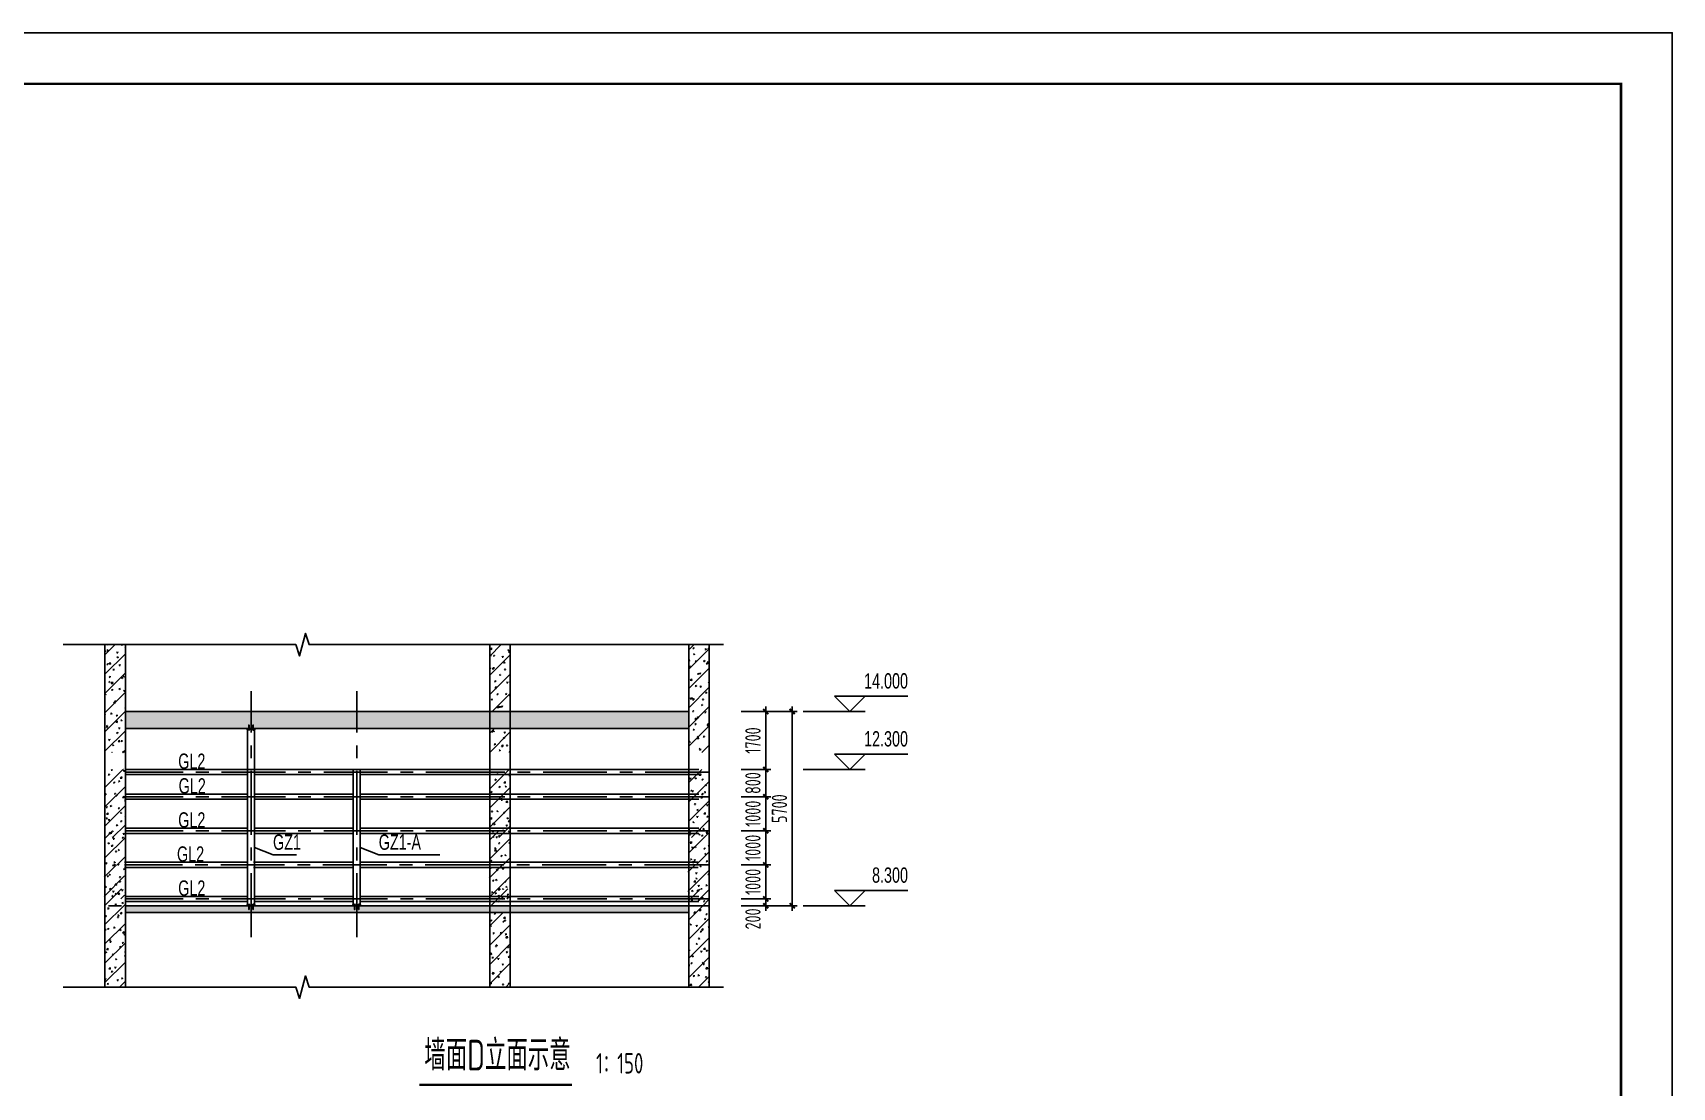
# Model space of a CAD drawing. Extents: x -803796 to -501762, y -1479216 to -846035.
# Drawn here: x -549870 to -501762, y -1019906 to -988955 of the extents above; entities that cross this region are included whole.
import ezdxf
from ezdxf.enums import TextEntityAlignment as Align

# ---------------------------------------------------------------- set-up
doc = ezdxf.new("R2010")
doc.units = 0
doc.header["$LTSCALE"] = 1500
doc.linetypes.add('CENTER', pattern=[2, 1.25, -0.25, 0.25, -0.25])
doc.layers.get('0').update_dxf_attribs({"linetype": 'CONTINUOUS'})
doc.layers.get('Defpoints').update_dxf_attribs({"linetype": 'CONTINUOUS'})
for name, color, linetype in [('AR-INT DECO', 140, 'CONTINUOUS'), ('AXIS', 253, 'CENTER'), ('BORDER', 7, 'CONTINUOUS'), ('DIM', 3, 'CONTINUOUS'), ('HATCH', 254, 'CONTINUOUS'), ('NUM', 7, 'CONTINUOUS'), ('TEXT', 7, 'CONTINUOUS'), ('THIN', 7, 'CONTINUOUS')]:
    doc.layers.add(name, color=color, linetype=linetype)
doc.styles.add('TSSD_Dimension', font='Tssdeng.shx', dxfattribs={"width": 0.7, "bigfont": 'hztxt.shx'})
doc.styles.add('TSSD_Label', font='tj03-romans1.shx', dxfattribs={"width": 0.7, "bigfont": 'hztxt.shx'})
doc.styles.add('TSSD_NORM', font='tssdeng.shx', dxfattribs={"width": 0.7, "bigfont": 'hztxt.shx'})
doc.dimstyles.new('TSSD_150_150', dxfattribs={"dimtxt": 450, "dimasz": 150, "dimexe": 150, "dimexo": 375, "dimgap": 150, "dimtad": 1, "dimdec": 0, "dimzin": 0, "dimdsep": 46, "dimtxsty": 'TSSD_Dimension', "dimblk": 'ARCHTICK', "dimblk1": 'ARCHTICK', "dimblk2": 'ARCHTICK', "dimcen": 0, "dimdle": 150, "dimclrt": 7, "dimadec": 0, "dimazin": 0, "dimtfac": 1, "dimtdec": 0, "dimtix": 1, "dimtmove": 2, "dimatfit": 3, "dimfxl": 1, "dimtolj": 1, "dimtzin": 0, "dimarcsym": 0})
pattern_1 = [(50, (-9433.17, -6681.65), (358.63009, -31.37607), [37.5, -412.5]), (355, (-9433.17, -6681.65), (-69.37567, 376.09607), [30, -330]), (100.4514, (-9403.3, -6684.26), (289.25469, 344.71977), [31.8701, -350.57106]), (46.1842, (-9433.17, -6581.65), (533.62052, -82.7595), [56.25, -618.75]), (96.6356, (-9388.7, -6588.54), (467.33135, 487.05894), [47.80514, -525.8565]), (351.1842, (-9433.17, -6581.65), (467.33097, 487.0593), [45, -495]), (21, (-9383.17, -6606.65), (298.453526, -201.309445), [37.5, -412.5]), (326, (-9383.17, -6606.65), (121.65767, 362.57502), [30, -330]), (71.4514, (-9358.3, -6623.42), (420.11131, 161.26525), [31.8701, -350.57106]), (45, (-9433.17, -6681.65), (-282.84271, 282.84271), [])]
pattern_2 = [(50, (-9433.17, -6181.65), (358.63009, -31.37607), [37.5, -412.5]), (355, (-9433.17, -6181.65), (-69.37567, 376.09607), [30, -330]), (100.4514, (-9403.3, -6184.26), (289.25469, 344.71977), [31.8701, -350.57106]), (46.1842, (-9433.17, -6081.65), (533.62052, -82.7595), [56.25, -618.75]), (96.6356, (-9388.7, -6088.54), (467.33135, 487.05894), [47.80514, -525.8565]), (351.1842, (-9433.17, -6081.65), (467.33097, 487.0593), [45, -495]), (21, (-9383.17, -6106.65), (298.453526, -201.309445), [37.5, -412.5]), (326, (-9383.17, -6106.65), (121.65767, 362.57502), [30, -330]), (71.4514, (-9358.3, -6123.42), (420.11131, 161.26525), [31.8701, -350.57106]), (45, (-9433.17, -6181.65), (-282.84271, 282.84271), [])]
pattern_3 = [(50, (-9433.17, -6481.65), (358.63009, -31.37607), [37.5, -412.5]), (355, (-9433.17, -6481.65), (-69.37567, 376.09607), [30, -330]), (100.4514, (-9403.3, -6484.26), (289.25469, 344.71977), [31.8701, -350.57106]), (46.1842, (-9433.17, -6381.65), (533.62052, -82.7595), [56.25, -618.75]), (96.6356, (-9388.7, -6388.54), (467.33135, 487.05894), [47.80514, -525.8565]), (351.1842, (-9433.17, -6381.65), (467.33097, 487.0593), [45, -495]), (21, (-9383.17, -6406.65), (298.453526, -201.309445), [37.5, -412.5]), (326, (-9383.17, -6406.65), (121.65767, 362.57502), [30, -330]), (71.4514, (-9358.3, -6423.42), (420.11131, 161.26525), [31.8701, -350.57106]), (45, (-9433.17, -6481.65), (-282.84271, 282.84271), [])]
pattern_4 = [(50, (-9455.45, -6481.65), (358.63009, -31.37607), [37.5, -412.5]), (355, (-9455.45, -6481.65), (-69.37567, 376.09607), [30, -330]), (100.4514, (-9425.57, -6484.26), (289.25469, 344.71977), [31.8701, -350.57106]), (46.1842, (-9455.45, -6381.65), (533.62052, -82.7595), [56.25, -618.75]), (96.6356, (-9411, -6388.54), (467.33135, 487.05894), [47.80514, -525.8565]), (351.1842, (-9455.45, -6381.65), (467.33097, 487.0593), [45, -495]), (21, (-9405.45, -6406.65), (298.453526, -201.309445), [37.5, -412.5]), (326, (-9405.45, -6406.65), (121.65767, 362.57502), [30, -330]), (71.4514, (-9380.58, -6423.42), (420.11131, 161.26525), [31.8701, -350.57106]), (45, (-9455.45, -6481.65), (-282.84271, 282.84271), [])]
pattern_5 = [(50, (1863.1, -6181.65), (358.63009, -31.37607), [37.5, -412.5]), (355, (1863.1, -6181.65), (-69.37567, 376.09607), [30, -330]), (100.4514, (1893, -6184.26), (289.25469, 344.71977), [31.8701, -350.57106]), (46.1842, (1863.1, -6081.65), (533.62052, -82.7595), [56.25, -618.75]), (96.6356, (1907.6, -6088.54), (467.33135, 487.05894), [47.80514, -525.8565]), (351.1842, (1863.1, -6081.65), (467.33097, 487.0593), [45, -495]), (21, (1913.1, -6106.65), (298.453526, -201.309445), [37.5, -412.5]), (326, (1913.1, -6106.65), (121.65767, 362.57502), [30, -330]), (71.4514, (1937.98, -6123.42), (420.11131, 161.26525), [31.8701, -350.57106]), (45, (1863.1, -6181.65), (-282.84271, 282.84271), [])]
pattern_6 = [(50, (1863.1, -6681.65), (358.63009, -31.37607), [37.5, -412.5]), (355, (1863.1, -6681.65), (-69.37567, 376.09607), [30, -330]), (100.4514, (1893, -6684.26), (289.25469, 344.71977), [31.8701, -350.57106]), (46.1842, (1863.1, -6581.65), (533.62052, -82.7595), [56.25, -618.75]), (96.6356, (1907.6, -6588.54), (467.33135, 487.05894), [47.80514, -525.8565]), (351.1842, (1863.1, -6581.65), (467.33097, 487.0593), [45, -495]), (21, (1913.1, -6606.65), (298.453526, -201.309445), [37.5, -412.5]), (326, (1913.1, -6606.65), (121.65767, 362.57502), [30, -330]), (71.4514, (1937.98, -6623.42), (420.11131, 161.26525), [31.8701, -350.57106]), (45, (1863.1, -6681.65), (-282.84271, 282.84271), [])]

# ---------------------------------------------------------------- blocks, each defined once
blk = doc.blocks.new('_ArchTick')
at = {"color": 0, "linetype": 'ByBlock', "const_width": 0.4}
blk.add_lwpolyline([(-0.5, -0.5), (0.5, 0.5)], dxfattribs=at)
blk = doc.blocks.new('*D583')
at = {"layer": 'Defpoints', "color": 0, "transparency": 16777216}
for p in [(-529458, -1014379), (-529458, -1014579), (-528362, -1014379)]:
    blk.add_point(p, dxfattribs=at)
at = {"layer": 'DIM', "color": 0, "lineweight": -2, "transparency": 16777216}
for p, q in [((-529083, -1014379), (-528212, -1014379)), ((-529083, -1014579), (-528212, -1014579)), ((-528362, -1014379), (-528362, -1014229)), ((-528362, -1014579), (-528362, -1014379)), ((-528362, -1014579), (-528362, -1014729))]:
    blk.add_line(p, q, dxfattribs=at)
at = {"layer": 'DIM', "color": 0, "lineweight": -2, "transparency": 16777216, "xscale": 150, "yscale": 150, "zscale": 150}
for p, rotation in [((-528362, -1014379), 270), ((-528362, -1014579), 90)]:
    blk.add_blockref('_ArchTick', p, dxfattribs=dict(at, rotation=rotation))
at = {"layer": 'DIM', "color": 7, "transparency": 16777216, "insert": (-528737, -1014966), "char_height": 450, "attachment_point": 5, "rotation": 90, "style": 'TSSD_Dimension'}
blk.add_mtext('\\A1;200', dxfattribs=at)
blk = doc.blocks.new('*D584')
at = {"layer": 'Defpoints', "color": 0, "transparency": 16777216}
for p in [(-529458, -1013379), (-528362, -1013379), (-529458, -1014379)]:
    blk.add_point(p, dxfattribs=at)
at = {"layer": 'DIM', "color": 0, "lineweight": -2, "transparency": 16777216}
for p, q in [((-529083, -1013379), (-528212, -1013379)), ((-528362, -1013379), (-528362, -1013229)), ((-528362, -1014379), (-528362, -1013379)), ((-529083, -1014379), (-528212, -1014379)), ((-528362, -1014379), (-528362, -1014529))]:
    blk.add_line(p, q, dxfattribs=at)
at = {"layer": 'DIM', "color": 0, "lineweight": -2, "transparency": 16777216, "xscale": 150, "yscale": 150, "zscale": 150}
for p, rotation in [((-528362, -1013379), 270), ((-528362, -1014379), 90)]:
    blk.add_blockref('_ArchTick', p, dxfattribs=dict(at, rotation=rotation))
at = {"layer": 'DIM', "color": 7, "transparency": 16777216, "insert": (-528737, -1013879), "char_height": 450, "attachment_point": 5, "rotation": 90, "style": 'TSSD_Dimension'}
blk.add_mtext('\\A1;1000', dxfattribs=at)
blk = doc.blocks.new('*D585')
at = {"layer": 'Defpoints', "color": 0, "transparency": 16777216}
for p in [(-529458, -1012379), (-528362, -1012379), (-529458, -1013379)]:
    blk.add_point(p, dxfattribs=at)
at = {"layer": 'DIM', "color": 0, "lineweight": -2, "transparency": 16777216}
for p, q in [((-529083, -1012379), (-528212, -1012379)), ((-528362, -1012379), (-528362, -1012229)), ((-528362, -1013379), (-528362, -1012379)), ((-529083, -1013379), (-528212, -1013379)), ((-528362, -1013379), (-528362, -1013529))]:
    blk.add_line(p, q, dxfattribs=at)
at = {"layer": 'DIM', "color": 0, "lineweight": -2, "transparency": 16777216, "xscale": 150, "yscale": 150, "zscale": 150}
for p, rotation in [((-528362, -1012379), 270), ((-528362, -1013379), 90)]:
    blk.add_blockref('_ArchTick', p, dxfattribs=dict(at, rotation=rotation))
at = {"layer": 'DIM', "color": 7, "transparency": 16777216, "insert": (-528737, -1012879), "char_height": 450, "attachment_point": 5, "rotation": 90, "style": 'TSSD_Dimension'}
blk.add_mtext('\\A1;1000', dxfattribs=at)
blk = doc.blocks.new('*D586')
at = {"layer": 'Defpoints', "color": 0, "transparency": 16777216}
for p in [(-529458, -1011379), (-528362, -1011379), (-529458, -1012379)]:
    blk.add_point(p, dxfattribs=at)
at = {"layer": 'DIM', "color": 0, "lineweight": -2, "transparency": 16777216}
for p, q in [((-529083, -1011379), (-528212, -1011379)), ((-528362, -1011379), (-528362, -1011229)), ((-528362, -1012379), (-528362, -1011379)), ((-529083, -1012379), (-528212, -1012379)), ((-528362, -1012379), (-528362, -1012529))]:
    blk.add_line(p, q, dxfattribs=at)
at = {"layer": 'DIM', "color": 0, "lineweight": -2, "transparency": 16777216, "xscale": 150, "yscale": 150, "zscale": 150}
for p, rotation in [((-528362, -1011379), 270), ((-528362, -1012379), 90)]:
    blk.add_blockref('_ArchTick', p, dxfattribs=dict(at, rotation=rotation))
at = {"layer": 'DIM', "color": 7, "transparency": 16777216, "insert": (-528737, -1011879), "char_height": 450, "attachment_point": 5, "rotation": 90, "style": 'TSSD_Dimension'}
blk.add_mtext('\\A1;1000', dxfattribs=at)
blk = doc.blocks.new('*D587')
at = {"layer": 'Defpoints', "color": 0, "transparency": 16777216}
for p in [(-529458, -1010579), (-528362, -1010579), (-529458, -1011379)]:
    blk.add_point(p, dxfattribs=at)
at = {"layer": 'DIM', "color": 0, "lineweight": -2, "transparency": 16777216}
for p, q in [((-529083, -1010579), (-528212, -1010579)), ((-528362, -1010579), (-528362, -1010429)), ((-528362, -1011379), (-528362, -1010579)), ((-529083, -1011379), (-528212, -1011379)), ((-528362, -1011379), (-528362, -1011529))]:
    blk.add_line(p, q, dxfattribs=at)
at = {"layer": 'DIM', "color": 0, "lineweight": -2, "transparency": 16777216, "xscale": 150, "yscale": 150, "zscale": 150}
for p, rotation in [((-528362, -1010579), 270), ((-528362, -1011379), 90)]:
    blk.add_blockref('_ArchTick', p, dxfattribs=dict(at, rotation=rotation))
at = {"layer": 'DIM', "color": 7, "transparency": 16777216, "insert": (-528737, -1010979), "char_height": 450, "attachment_point": 5, "rotation": 90, "style": 'TSSD_Dimension'}
blk.add_mtext('\\A1;800', dxfattribs=at)
blk = doc.blocks.new('*D588')
at = {"layer": 'Defpoints', "color": 0, "transparency": 16777216}
for p in [(-529458, -1008879), (-528362, -1008879), (-529458, -1010579)]:
    blk.add_point(p, dxfattribs=at)
at = {"layer": 'DIM', "color": 0, "lineweight": -2, "transparency": 16777216}
for p, q in [((-528362, -1010729), (-528362, -1008729)), ((-529083, -1008879), (-528212, -1008879)), ((-529083, -1010579), (-528212, -1010579))]:
    blk.add_line(p, q, dxfattribs=at)
at = {"layer": 'DIM', "color": 0, "lineweight": -2, "transparency": 16777216, "xscale": 150, "yscale": 150, "zscale": 150}
for p, rotation in [((-528362, -1008879), 90), ((-528362, -1010579), 270)]:
    blk.add_blockref('_ArchTick', p, dxfattribs=dict(at, rotation=rotation))
at = {"layer": 'DIM', "color": 7, "transparency": 16777216, "insert": (-528737, -1009729), "char_height": 450, "attachment_point": 5, "rotation": 90, "style": 'TSSD_Dimension'}
blk.add_mtext('\\A1;1700', dxfattribs=at)
blk = doc.blocks.new('*D589')
at = {"layer": 'Defpoints', "color": 0, "transparency": 16777216}
for p in [(-529458, -1008879), (-529458, -1014579), (-527585, -1014579)]:
    blk.add_point(p, dxfattribs=at)
at = {"layer": 'DIM', "color": 0, "lineweight": -2, "transparency": 16777216}
for p, q in [((-527585, -1008729), (-527585, -1014729)), ((-529083, -1008879), (-527435, -1008879)), ((-529083, -1014579), (-527435, -1014579))]:
    blk.add_line(p, q, dxfattribs=at)
at = {"layer": 'DIM', "color": 0, "lineweight": -2, "transparency": 16777216, "xscale": 150, "yscale": 150, "zscale": 150}
for p, rotation in [((-527585, -1008879), 90), ((-527585, -1014579), 270)]:
    blk.add_blockref('_ArchTick', p, dxfattribs=dict(at, rotation=rotation))
at = {"layer": 'DIM', "color": 7, "transparency": 16777216, "insert": (-527960, -1011729), "char_height": 450, "attachment_point": 5, "rotation": 90, "style": 'TSSD_Dimension'}
blk.add_mtext('\\A1;5700', dxfattribs=at)
blk = doc.blocks.new('A$C4FFD1A59')
at = {"layer": 'AR-INT DECO'}
for p, q in [((-513, 1623), (-513, 69)), ((-393, 1623), (-393, 69)), ((687, 1623), (687, 69)), ((807, 1623), (807, 69))]:
    blk.add_line(p, q, dxfattribs=at)
for points in [[(-1153, 1281), (1447, 1281), (1447, 1121), (-1153, 1121)], [(-513, 1623), (-393, 1623), (-393, 69), (-513, 69)], [(687, 1623), (807, 1623), (807, 69), (687, 69)]]:
    blk.add_lwpolyline(points, close=True, dxfattribs=at)

msp = doc.modelspace()

# ---------------------------------------------------------------- hatches: boundary and pattern name
at = {"layer": 'HATCH'}
h = msp.add_hatch(dxfattribs=at)
h.set_pattern_fill('ARMOREDW', color=256, scale=50, style=0)
h.set_pattern_definition(pattern_5)
h.paths.add_polyline_path([(-547753, -1006915.1), (-547153, -1006915.1), (-547153, -1008879.2), (-547753, -1008879.2)])
h = msp.add_hatch(dxfattribs=at)
h.set_pattern_fill('ARMOREDW', color=256, scale=50, style=0)
h.set_pattern_definition(pattern_2)
h.paths.add_polyline_path([(-536456.7, -1006915.1), (-535856.7, -1006915.1), (-535856.7, -1008879.2), (-536456.7, -1008879.2)])
h = msp.add_hatch(dxfattribs=at)
h.set_pattern_fill('ARMOREDW', color=256, scale=50, style=0)
h.set_pattern_definition(pattern_2)
h.paths.add_polyline_path([(-530621, -1006915.1), (-530021, -1006915.1), (-530021, -1010079.2), (-530621, -1010079.2)])
h = msp.add_hatch(dxfattribs=at)
h.set_pattern_fill('ARMOREDW', color=256, scale=50, style=0)
h.set_pattern_definition(pattern_5)
h.paths.add_polyline_path([(-547753, -1008879.2), (-547153, -1008879.2), (-547153, -1010079.2), (-547753, -1010079.2)])
h = msp.add_hatch(dxfattribs=at)
h.set_pattern_fill('ARMOREDW', color=256, scale=25, style=0)
h.set_pattern_definition([(50, (-3956.91, -147370.51), (179.315046, -15.688034), [18.75, -206.25]), (355, (-3956.91, -147370.5), (-34.687833, 188.048033), [15, -165]), (100.4514, (-3941.97, -147371.82), (144.627345, 172.359886), [15.935047, -175.285528]), (46.1842, (-3956.91, -147320.5), (266.81026, -41.379754), [28.125, -309.375]), (96.6356, (-3934.68, -147323.96), (233.665676, 243.52947), [23.90257, -262.92825]), (351.1842, (-3956.9, -147320.5), (233.66549, 243.52965), [22.5, -247.5]), (21, (-3931.91, -147333.01), (149.226763, -100.654723), [18.75, -206.25]), (326, (-3931.91, -147333), (60.828833, 181.28751), [15, -165]), (71.4514, (-3919.48, -147341.4), (210.055657, 80.632624), [15.935047, -175.285528]), (45, (-3956.91, -147370.5), (-141.421356, 141.421356), [])])
h.paths.add_polyline_path([(-547153, -1009379.2), (-547153, -1008879.2), (-530621, -1008879.2), (-530621, -1009379.2)])
h = msp.add_hatch(dxfattribs=at)
h.set_pattern_fill('ARMOREDW', color=256, scale=50, style=0)
h.set_pattern_definition(pattern_2)
h.paths.add_polyline_path([(-536456.7, -1009379.2), (-535856.7, -1009379.2), (-535856.7, -1010079.2), (-536456.7, -1010079.2)])
h = msp.add_hatch(dxfattribs=at)
h.set_pattern_fill('ARMOREDW', color=256, scale=50, style=0)
h.set_pattern_definition(pattern_6)
h.paths.add_polyline_path([(-547753, -1010579.2), (-547153, -1010579.2), (-547153, -1011579.2), (-547753, -1011579.2)])
h = msp.add_hatch(dxfattribs=at)
h.set_pattern_fill('ARMOREDW', color=256, scale=50, style=0)
h.set_pattern_definition(pattern_1)
h.paths.add_polyline_path([(-536456.7, -1010579.2), (-535856.7, -1010579.2), (-535856.7, -1011579.2), (-536456.7, -1011579.2)])
h = msp.add_hatch(dxfattribs=at)
h.set_pattern_fill('ARMOREDW', color=256, scale=50, style=0)
h.set_pattern_definition(pattern_1)
h.paths.add_polyline_path([(-530621, -1010579.2), (-530021, -1010579.2), (-530021, -1011579.2), (-530621, -1011579.2)])
h = msp.add_hatch(dxfattribs=at)
h.set_pattern_fill('ARMOREDW', color=256, scale=50, style=0)
h.set_pattern_definition(pattern_6)
h.paths.add_polyline_path([(-547753, -1011579.2), (-547153, -1011579.2), (-547153, -1012579.2), (-547753, -1012579.2)])
h = msp.add_hatch(dxfattribs=at)
h.set_pattern_fill('ARMOREDW', color=256, scale=50, style=0)
h.set_pattern_definition(pattern_1)
h.paths.add_polyline_path([(-536456.7, -1011579.2), (-535856.7, -1011579.2), (-535856.7, -1012579.2), (-536456.7, -1012579.2)])
h = msp.add_hatch(dxfattribs=at)
h.set_pattern_fill('ARMOREDW', color=256, scale=50, style=0)
h.set_pattern_definition(pattern_1)
h.paths.add_polyline_path([(-530621, -1011579.2), (-530021, -1011579.2), (-530021, -1012579.2), (-530621, -1012579.2)])
h = msp.add_hatch(dxfattribs=at)
h.set_pattern_fill('ARMOREDW', color=256, scale=50, style=0)
h.set_pattern_definition([(50, (1863.1, -6481.65), (358.63009, -31.37607), [37.5, -412.5]), (355, (1863.1, -6481.65), (-69.37567, 376.09607), [30, -330]), (100.4514, (1893, -6484.26), (289.25469, 344.71977), [31.8701, -350.57106]), (46.1842, (1863.1, -6381.65), (533.62052, -82.7595), [56.25, -618.75]), (96.6356, (1907.6, -6388.54), (467.33135, 487.05894), [47.80514, -525.8565]), (351.1842, (1863.1, -6381.65), (467.33097, 487.0593), [45, -495]), (21, (1913.1, -6406.65), (298.453526, -201.309445), [37.5, -412.5]), (326, (1913.1, -6406.65), (121.65767, 362.57502), [30, -330]), (71.4514, (1937.98, -6423.42), (420.11131, 161.26525), [31.8701, -350.57106]), (45, (1863.1, -6481.65), (-282.84271, 282.84271), [])])
h.paths.add_polyline_path([(-547753, -1012379.2), (-547153, -1012379.2), (-547153, -1013379.2), (-547753, -1013379.2)])
h = msp.add_hatch(dxfattribs=at)
h.set_pattern_fill('ARMOREDW', color=256, scale=50, style=0)
h.set_pattern_definition(pattern_3)
h.paths.add_polyline_path([(-536456.7, -1012379.2), (-535856.7, -1012379.2), (-535856.7, -1013379.2), (-536456.7, -1013379.2)])
h = msp.add_hatch(dxfattribs=at)
h.set_pattern_fill('ARMOREDW', color=256, scale=50, style=0)
h.set_pattern_definition(pattern_3)
h.paths.add_polyline_path([(-530621, -1012379.2), (-530021, -1012379.2), (-530021, -1013379.2), (-530621, -1013379.2)])
h = msp.add_hatch(dxfattribs=at)
h.set_pattern_fill('ARMOREDW', color=256, scale=50, style=0)
h.set_pattern_definition([(50, (1840.83, -6481.65), (358.63009, -31.37607), [37.5, -412.5]), (355, (1840.83, -6481.65), (-69.37567, 376.09607), [30, -330]), (100.4514, (1870.7, -6484.26), (289.25469, 344.71977), [31.8701, -350.57106]), (46.1842, (1840.83, -6381.65), (533.62052, -82.7595), [56.25, -618.75]), (96.6356, (1885.3, -6388.54), (467.33135, 487.05894), [47.80514, -525.8565]), (351.1842, (1840.8, -6381.65), (467.33097, 487.0593), [45, -495]), (21, (1890.83, -6406.65), (298.453526, -201.309445), [37.5, -412.5]), (326, (1890.83, -6406.65), (121.65767, 362.57502), [30, -330]), (71.4514, (1915.7, -6423.42), (420.11131, 161.26525), [31.8701, -350.57106]), (45, (1840.83, -6481.65), (-282.84271, 282.84271), [])])
h.paths.add_polyline_path([(-547775.3, -1013379.2), (-547175.3, -1013379.2), (-547175.3, -1014379.2), (-547775.3, -1014379.2)])
h = msp.add_hatch(dxfattribs=at)
h.set_pattern_fill('ARMOREDW', color=256, scale=50, style=0)
h.set_pattern_definition(pattern_4)
h.paths.add_polyline_path([(-536479, -1013379.2), (-535879, -1013379.2), (-535879, -1014379.2), (-536479, -1014379.2)])
h = msp.add_hatch(dxfattribs=at)
h.set_pattern_fill('ARMOREDW', color=256, scale=50, style=0)
h.set_pattern_definition(pattern_4)
h.paths.add_polyline_path([(-530643.3, -1013379.2), (-530043.3, -1013379.2), (-530043.3, -1014379.2), (-530643.3, -1014379.2)])
h = msp.add_hatch(dxfattribs=at)
h.set_pattern_fill('ARMOREDW', color=256, scale=50, style=0)
h.set_pattern_definition(pattern_5)
h.paths.add_polyline_path([(-547753, -1014079.2), (-547153, -1014079.2), (-547153, -1014579.2), (-547753, -1014579.2)])
h = msp.add_hatch(dxfattribs=at)
h.set_pattern_fill('ARMOREDW', color=256, scale=50, style=0)
h.set_pattern_definition(pattern_2)
h.paths.add_polyline_path([(-536456.7, -1014079.2), (-535856.7, -1014079.2), (-535856.7, -1014579.2), (-536456.7, -1014579.2)])
h = msp.add_hatch(dxfattribs=at)
h.set_pattern_fill('ARMOREDW', color=256, scale=50, style=0)
h.set_pattern_definition(pattern_2)
h.paths.add_polyline_path([(-530621, -1014079.2), (-530021, -1014079.2), (-530021, -1014579.2), (-530621, -1014579.2)])
h = msp.add_hatch(dxfattribs=at)
h.set_pattern_fill('ARMOREDW', color=256, scale=50, style=0)
h.set_pattern_definition(pattern_5)
h.paths.add_polyline_path([(-547753, -1014579.2), (-547153, -1014579.2), (-547153, -1016967.8), (-547753, -1016967.8)])
h = msp.add_hatch(dxfattribs=at)
h.set_pattern_fill('ARMOREDW', color=256, scale=25, style=0)
h.set_pattern_definition([(50, (-5407.9, -147370.51), (179.315046, -15.688034), [18.75, -206.25]), (355, (-5407.9, -147370.5), (-34.687833, 188.048033), [15, -165]), (100.4514, (-5392.95, -147371.82), (144.627345, 172.359886), [15.935047, -175.285528]), (46.1842, (-5407.9, -147320.5), (266.81026, -41.379754), [28.125, -309.375]), (96.6356, (-5385.66, -147323.96), (233.665676, 243.52947), [23.90257, -262.92825]), (351.1842, (-5407.9, -147320.5), (233.66549, 243.52965), [22.5, -247.5]), (21, (-5382.9, -147333.01), (149.226763, -100.654723), [18.75, -206.25]), (326, (-5382.9, -147333), (60.828833, 181.28751), [15, -165]), (71.4514, (-5370.46, -147341.4), (210.055657, 80.632624), [15.935047, -175.285528]), (45, (-5407.9, -147370.5), (-141.421356, 141.421356), [])])
h.paths.add_polyline_path([(-547153, -1014779.2), (-547153, -1014579.2), (-530621, -1014579.2), (-530621, -1014779.2)])
h = msp.add_hatch(dxfattribs=at)
h.set_pattern_fill('ARMOREDW', color=256, scale=50, style=0)
h.set_pattern_definition(pattern_2)
h.paths.add_polyline_path([(-530621, -1014579.2), (-530021, -1014579.2), (-530021, -1016967.8), (-530621, -1016967.8)])
h = msp.add_hatch(dxfattribs=at)
h.set_pattern_fill('ARMOREDW', color=256, scale=50, style=0)
h.set_pattern_definition(pattern_2)
h.paths.add_polyline_path([(-536456.7, -1014779.2), (-535856.7, -1014779.2), (-535856.7, -1016967.8), (-536456.7, -1016967.8)])

# ---------------------------------------------------------------- linework, layer by layer
at = {"layer": 'AR-INT DECO'}
for p, q in [((-547753, -1006915.1), (-547753, -1016967.8)), ((-547153, -1006915.1), (-547153, -1016967.8)), ((-536456.7, -1006915.1), (-536456.7, -1016967.8)), ((-535856.7, -1006915.1), (-535856.7, -1016967.8)), ((-530621, -1006915.1), (-530621, -1016967.8)), ((-530021, -1006915.1), (-530021, -1016967.8)), ((-530621, -1008879.2), (-547153, -1008879.2)), ((-530621, -1009379.2), (-547153, -1009379.2)), ((-543566.4, -1014579.2), (-543566.4, -1009379.2)), ((-543366.4, -1014579.2), (-543366.4, -1009379.2)), ((-536456.7, -1010579.2), (-547153, -1010579.2)), ((-547153, -1010731.2), (-543566.4, -1010731.2)), ((-540464.2, -1010731.2), (-543366.4, -1010731.2)), ((-540464.2, -1014579.2), (-540464.2, -1010579.2)), ((-540264.2, -1014579.2), (-540264.2, -1010579.2)), ((-536456.7, -1010731.2), (-540264.2, -1010731.2)), ((-530321, -1010579.2), (-536456.7, -1010579.2)), ((-530321, -1010731.2), (-536456.7, -1010731.2)), ((-547153, -1011303.2), (-543566.4, -1011303.2)), ((-547153, -1011455.2), (-543566.4, -1011455.2)), ((-540464.2, -1011303.2), (-543366.4, -1011303.2)), ((-540464.2, -1011455.2), (-543366.4, -1011455.2)), ((-536456.7, -1011303.2), (-540264.2, -1011303.2)), ((-536456.7, -1011455.2), (-540264.2, -1011455.2)), ((-530321, -1011303.2), (-536456.7, -1011303.2)), ((-530321, -1011455.2), (-536456.7, -1011455.2)), ((-547153, -1012303.2), (-543566.4, -1012303.2)), ((-547153, -1012455.2), (-543566.4, -1012455.2)), ((-540464.2, -1012303.2), (-543366.4, -1012303.2)), ((-540464.2, -1012455.2), (-543366.4, -1012455.2)), ((-536456.7, -1012303.2), (-540264.2, -1012303.2)), ((-536456.7, -1012455.2), (-540264.2, -1012455.2)), ((-530321, -1012303.2), (-536456.7, -1012303.2)), ((-530321, -1012455.2), (-536456.7, -1012455.2)), ((-547175.3, -1013303.2), (-543588.7, -1013303.2)), ((-547175.3, -1013455.2), (-543588.7, -1013455.2)), ((-540486.5, -1013303.2), (-543388.7, -1013303.2)), ((-540486.5, -1013455.2), (-543388.7, -1013455.2)), ((-536479, -1013303.2), (-540286.5, -1013303.2)), ((-536479, -1013455.2), (-540286.5, -1013455.2)), ((-530343.3, -1013303.2), (-536479, -1013303.2)), ((-530343.3, -1013455.2), (-536479, -1013455.2)), ((-547153, -1014303.2), (-543566.4, -1014303.2)), ((-547153, -1014455.2), (-543566.4, -1014455.2)), ((-530621, -1014579.2), (-547153, -1014579.2)), ((-540464.2, -1014303.2), (-543366.4, -1014303.2)), ((-540464.2, -1014455.2), (-543366.4, -1014455.2)), ((-536456.7, -1014303.2), (-540264.2, -1014303.2)), ((-536456.7, -1014455.2), (-540264.2, -1014455.2)), ((-530321, -1014303.2), (-536456.7, -1014303.2)), ((-530321, -1014455.2), (-536456.7, -1014455.2)), ((-530621, -1014779.2), (-547153, -1014779.2))]:
    msp.add_line(p, q, dxfattribs=at)
at = {"layer": 'AXIS'}
for p, q in [((-543466.4, -1015496.8), (-543466.4, -1008282.5)), ((-540364.2, -1015496.8), (-540364.2, -1008282.5)), ((-536456.7, -1010655.2), (-547153, -1010655.2)), ((-530021, -1010655.2), (-536456.7, -1010655.2)), ((-536456.7, -1011379.2), (-547153, -1011379.2)), ((-530021, -1011379.2), (-536456.7, -1011379.2)), ((-536456.7, -1012379.2), (-547153, -1012379.2)), ((-530021, -1012379.2), (-536456.7, -1012379.2)), ((-536479, -1013379.2), (-547175.3, -1013379.2)), ((-530043.3, -1013379.2), (-536479, -1013379.2)), ((-530021, -1014579.2), (-547753, -1014579.2)), ((-536456.7, -1014379.2), (-547153, -1014379.2)), ((-530021, -1014379.2), (-536456.7, -1014379.2))]:
    msp.add_line(p, q, dxfattribs=at)
at = {"layer": 'BORDER', "elevation": -3.1}
msp.add_lwpolyline([(-590861.8, -1051955.3), (-590861.8, -988955.3), (-501761.8, -988955.3), (-501761.8, -1051955.3)], close=True, dxfattribs=at)
at = {"layer": 'BORDER', "const_width": 75, "elevation": -3.1}
msp.add_lwpolyline([(-587111.8, -1050455.3), (-587111.8, -990455.3), (-503261.8, -990455.3), (-503261.8, -1050455.3)], close=True, dxfattribs=at)
at = {"layer": 'NUM', "const_width": 75, "elevation": -3.1}
msp.add_lwpolyline([(-538522.7, -1019835.8), (-534045.1, -1019835.8)], dxfattribs=at)
at = {"layer": 'TEXT'}
for p, q in [((-543366.4, -1012871.4), (-542820.3, -1013087.4)), ((-542820.3, -1013087.4), (-542130.3, -1013087.4)), ((-540264.2, -1012871.4), (-539718, -1013087.4)), ((-539718, -1013087.4), (-537927.8, -1013087.4))]:
    msp.add_line(p, q, dxfattribs=at)
at = {"layer": 'THIN'}
for p, q in [((-525897.4, -1008879.2), (-526347.4, -1008429.2)), ((-526347.4, -1008429.2), (-525447.4, -1008429.2)), ((-525897.4, -1008879.2), (-525447.4, -1008429.2)), ((-525447.4, -1008429.2), (-524187.4, -1008429.2)), ((-527262.1, -1008879.2), (-525447.4, -1008879.2)), ((-525897.4, -1010579.2), (-526347.4, -1010129.2)), ((-526347.4, -1010129.2), (-525447.4, -1010129.2)), ((-525897.4, -1010579.2), (-525447.4, -1010129.2)), ((-525447.4, -1010129.2), (-524187.4, -1010129.2)), ((-527262.1, -1010579.2), (-525447.4, -1010579.2)), ((-527262.1, -1014579.2), (-525447.4, -1014579.2)), ((-525897.4, -1014579.2), (-526347.4, -1014129.2)), ((-526347.4, -1014129.2), (-525447.4, -1014129.2)), ((-525897.4, -1014579.2), (-525447.4, -1014129.2)), ((-525447.4, -1014129.2), (-524187.4, -1014129.2))]:
    msp.add_line(p, q, dxfattribs=at)
for points in [[(-548978.8, -1006915.1), (-542153.1, -1006915.1), (-542048.1, -1007245.1), (-541868.1, -1006585.1), (-541763.1, -1006915.1), (-529601, -1006915.1)], [(-548978.8, -1016967.8), (-542153.1, -1016967.8), (-542048.1, -1017297.8), (-541868.1, -1016637.8), (-541763.1, -1016967.8), (-529601, -1016967.8)]]:
    msp.add_lwpolyline(points, dxfattribs=at)

# ---------------------------------------------------------------- block references
at = {"layer": 'AR-INT DECO', "xscale": -0.1, "yscale": 0.1, "zscale": 0.1, "rotation": 180}
msp.add_blockref('A$C4FFD1A59', (-543481.1, -1009267.1), dxfattribs=at)
at = {"layer": 'AR-INT DECO', "xscale": 0.1, "yscale": 0.1, "zscale": 0.1}
for p in [(-543481.1, -1014691.4), (-540378.8, -1014691.4)]:
    msp.add_blockref('A$C4FFD1A59', p, dxfattribs=at)

# ---------------------------------------------------------------- texts
at = {"layer": 'NUM', "style": 'TSSD_NORM', "width": 0.7}
for s, height, p in [('墙面D立面示意', 900, (-538382.4, -1019684.1, -3.1)), (' 1：150', 600, (-533595.1, -1019684.1, -3.1))]:
    msp.add_text(s, height=height, dxfattribs=at).set_placement(p, align=Align.BOTTOM_LEFT)
at = {"layer": 'TEXT', "style": 'TSSD_Label', "width": 0.7}
for s, p in [('GL2', (-545601.8, -1010561.6)), ('GL2', (-545589.7, -1011285.6)), ('GL2', (-545601.8, -1012285.6)), ('GZ1', (-542820.3, -1012937.4)), ('GZ1-A', (-539718, -1012937.4)), ('GL2', (-545638, -1013285.6)), ('GL2', (-545601.8, -1014285.6))]:
    msp.add_text(s, height=450, dxfattribs=at).set_placement(p)
at = {"layer": 'THIN', "style": 'TSSD_Label', "width": 0.7}
for s, p in [('14.000', (-524187.4, -1008339.2)), ('12.300', (-524187.4, -1010039.2)), ('8.300', (-524187.4, -1014039.2))]:
    msp.add_text(s, height=450, dxfattribs=at).set_placement(p, align=Align.BOTTOM_RIGHT)

# ---------------------------------------------------------------- dimensions: what is measured, and where the dimension line sits
at = {"layer": 'DIM'}
for base, p1, p2, picture, middle in [((-528362.1, -1008879.2), (-529457.9, -1010579.2), (-529457.9, -1008879.2), '*D588', (-528737.1, -1009729.2)), ((-527585, -1014579.2), (-529457.9, -1008879.2), (-529457.9, -1014579.2), '*D589', (-527960, -1011729.2)), ((-528362.1, -1010579.2), (-529457.9, -1011379.2), (-529457.9, -1010579.2), '*D587', (-528737.1, -1010979.2)), ((-528362.1, -1011379.2), (-529457.9, -1012379.2), (-529457.9, -1011379.2), '*D586', (-528737.1, -1011879.2)), ((-528362.1, -1012379.2), (-529457.9, -1013379.2), (-529457.9, -1012379.2), '*D585', (-528737.1, -1012879.2)), ((-528362.1, -1013379.2), (-529457.9, -1014379.2), (-529457.9, -1013379.2), '*D584', (-528737.1, -1013879.2))]:
    dim = msp.add_linear_dim(base=base, p1=p1, p2=p2, angle=90, dimstyle='TSSD_150_150', dxfattribs=at)
    dim.commit()
    dim.dimension.update_dxf_attribs({"geometry": picture, "text_midpoint": middle})
dim = msp.add_linear_dim(base=(-528362.1, -1014379.2), p1=(-529457.9, -1014579.2), p2=(-529457.9, -1014379.2), angle=90, dimstyle='TSSD_150_150', dxfattribs=at)
dim.commit()
dim.dimension.update_dxf_attribs({"geometry": '*D583', "text_midpoint": (-528737.1, -1014966.3), "dimtype": 160})

doc.saveas('drawing.dxf')
